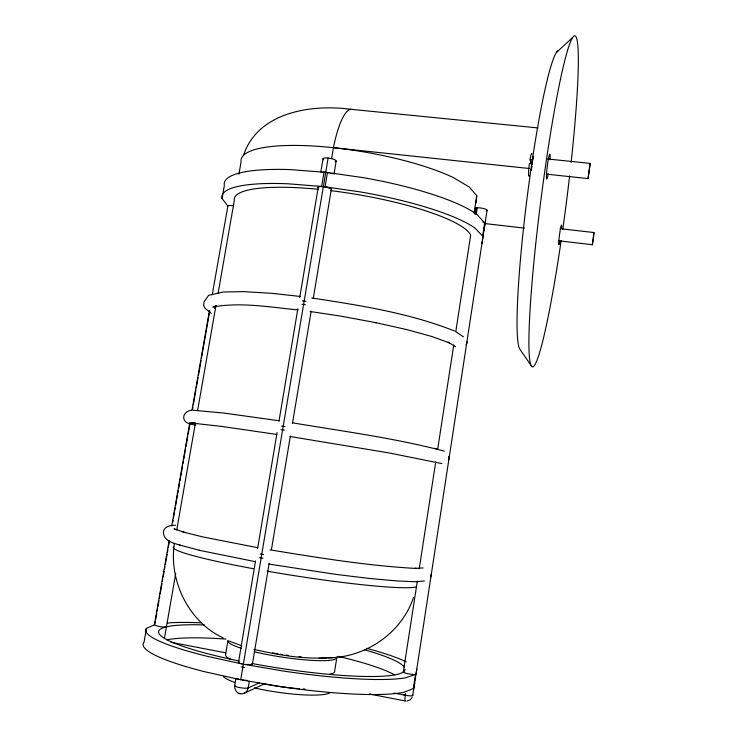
<?xml version="1.0" encoding="UTF-8"?>
<svg xmlns="http://www.w3.org/2000/svg" width="738" height="738" viewBox="0 0 738 738"><rect width="100%" height="100%" fill="white"/><g stroke="black" fill="none" stroke-linecap="round" stroke-linejoin="round"><path stroke-width="1.11" d="M449.101 456.61A6.421 6.393 56.7 0 1 448.603 459.875L449.11 456.564M174.389 543.343C168.633 580.751 188.522 621.691 223.217 637.964M474.746 208.762L477.265 207.784A6.245 1.43 8.3 0 1 484.811 208.872A6.245 1.43 8.3 0 1 486.536 210.819M475.992 203.042L476.766 195.671L469.22 186.991L453.326 177.581A119.824 28.302 9.7 0 0 319.572 146.447A119.824 28.302 9.7 0 0 241.068 161.843L238.909 174.186M531.895 164.842L532.845 158.522A12.684 1.218 -83 0 1 533.187 156.742M481.997 243.522L483.03 236.483L474.811 227.95A132.665 27.214 9.6 0 0 361.094 192.037L323.29 186.585L288.161 183.799A132.665 27.214 9.6 0 0 222.064 198.457L224.343 185.515A132.517 28.57 9.6 0 1 290.578 169.62L327.441 172.507L363.447 177.673A132.517 28.57 9.6 0 1 476.896 214.417L485.05 223.3L483.962 230.699M403.335 671.866L417.321 581.184M419.239 568.749L435.706 461.979M437.634 449.479L453.75 344.95M455.844 331.344L470.696 235.025A120.22 24.631 9.6 0 0 330.744 190.644M474.073 213.134L476.766 195.671M474.396 213.568L475.244 208.088M475.069 214.463L476.084 207.885M476.25 214.371L477.265 207.784M413.335 688.655L415.512 674.431A6.494 0.941 9.6 0 1 407.035 673.508A6.494 0.941 9.6 0 1 403.824 671.718M482.652 236.095L484.681 222.904A6.255 1.365 8.3 0 0 482.8 222.055M412.726 695.593L487.062 210.155M414.701 683.01L413.815 688.48L403.308 692.419A137.711 21.171 8.7 0 1 279.951 686.506L240.736 679.753L204.989 671.801A137.711 21.171 8.7 0 1 144.011 642.318L146.465 628.379L154.768 624.671M416.813 669.218L415.983 674.274L405.559 677.807A137.554 19.594 8.8 0 1 282.506 670.907L243.337 664.2L207.609 656.414A137.554 19.594 8.8 0 1 146.465 628.379M530.862 164.085L530.124 158.901A11.411 1.116 -83 0 1 532.006 153.928M238.559 662.041L255.532 560.945M257.627 548.454L277.073 432.597M278.973 421.232L297.848 308.779M299.757 297.423L318.244 187.24M320.818 171.899L323.023 158.771M237.083 692.152A7.279 6.827 86.6 0 1 234.767 685.298L235.883 678.665M324.037 172.138L321.639 186.456A6.808 1.541 10 0 0 318.281 187.627M240.736 679.753L328.133 158.033M327.441 172.507L325.043 186.834A6.808 1.541 10 0 1 331.519 189.537L331.436 189.546A6.697 1.513 10 0 0 324.194 186.76A6.697 1.513 10 0 0 318.419 187.673M331.602 158.55L333.41 147.701A63.689 15.24 -84.1 0 1 352.487 109.455L538.094 127.942M238.586 693.185A7.279 6.827 86.6 0 0 248.217 687.945L249.324 681.303M245.154 664.504L252.368 664.458L269.167 563.315M271.436 549.69L290.366 436.075M292.442 423.584L311.178 311.113M313.263 298.613L331.224 189.887M333.991 174.205L336.177 161.087M176.723 529.985L195.459 422.809M197.627 410.393L215.976 305.403M218.144 293.004L234.297 200.579A120.22 24.631 9.6 0 1 318.133 189.269M164.454 638.195L175.69 573.675M431.13 575.372L430.669 575.511M169.168 540.557L154.399 624.837C156.262 626.359 166.465 628.167 166.244 626.193M171.733 525.917L189.786 422.865M191.972 410.393L209.472 310.55M212.258 294.656L227.922 205.773A6.061 1.19 10.7 0 1 233.503 205.837M154.971 623.536L155.367 621.267M155.764 618.988L156.76 613.315M157.157 611.036L157.554 608.767M157.95 606.498L158.947 600.815M159.353 598.546L159.749 596.276M160.146 594.007L161.936 583.776M162.332 581.507L162.729 579.238M163.126 576.968L164.122 571.286M164.519 569.016L164.925 566.747M165.321 564.469L167.111 554.247M167.508 551.978L167.904 549.709M168.301 547.439L169.297 541.757M172.674 522.476L173.07 520.216M173.467 517.956L174.463 512.301M174.86 510.041L175.257 507.781M175.653 505.512L177.434 495.336M177.83 493.076L178.227 490.816M178.624 488.547L179.611 482.892M180.007 480.632L180.404 478.372M180.801 476.111L182.581 465.927M182.978 463.667L183.375 461.407M183.771 459.147L185.561 448.962M185.958 446.702L187.738 436.527M188.135 434.267L190.118 422.957M192.498 409.369L192.895 407.099M193.291 404.83L195.874 390.107M196.271 387.837L198.052 377.635M198.448 375.374L201.031 360.642M201.428 358.373L209.767 310.781M558.592 240.763L592.328 244.739L593.435 238.42L593.942 232.544L560.142 228.679M593.942 232.544L592.328 244.739M413.52 597.337C401.601 633.287 365.43 657.715 327.967 657.862M243.568 155.128C257.986 112.001 311.491 104.012 350.633 109.289M546.655 174.15L588.066 178.605L590.114 164.473L590.049 163.375L547.43 158.956M412.247 697.253L410.153 699.882L406.822 701.091M590.049 163.375L588.066 178.605M215.496 306.934L214.62 308.299L216.474 305.716M556.544 52.352L572.568 37.592M238.66 662.106L239.167 663.038L241.658 663.831M192.184 423.169L194.14 422.653L190.57 423.538L193.651 422.385M215.883 305.947L212.812 307.008C240.975 301.87 269.813 307.229 297.995 309.905M243.817 693.48L264.933 683.572M248.217 687.945L259.638 682.696M191.391 410.171C187.572 410.78 183.255 413.529 183.688 417.92C184.232 423.76 191.363 424.009 195.607 425.356M167.646 623.13L170.948 622.734A137.554 19.594 8.8 0 1 200.948 622.826M175.57 525.318C170.616 524.986 162.913 526.609 163.449 533.067C164.426 541.683 174.011 543.15 180.755 545.364M424.415 580.981L415.78 581.738L396.896 580.935L368.723 578.398L335.652 574.349L268.872 564.053M529.949 159.962L532.642 159.74M423.095 567.946L414.664 568.38L416.241 568.454C367.164 565.751 318.548 557.753 270.09 549.865M253.881 649.339C277.626 654.864 302.091 659.117 326.547 657.899M318.825 658.287L337.423 657.392M247.599 680.454L242.553 680.058M192.507 423.031L190.838 422.975L221.953 426.463L276.759 434.442M532.07 163.532L529.423 163.43L529.266 164.574A11.411 1.116 -83 0 0 529.321 175.755M193.061 410.236L224.251 413.114L279.056 420.761M333.41 147.701L529.367 168.513M300.495 296.491L272.211 293.355L243.891 291.639L223.337 291.999L208.633 295.348L204.112 301.787L203.559 304.932L204.675 307.93L211.225 313.336M302.571 300.846L305.929 301.288M301.98 304.333L305.347 304.785M484.525 223.513L524.478 228.134M281.584 426.084L284.969 426.601M280.984 429.645L284.379 430.171M311.704 297.958C359.941 305.375 408.889 312.903 454.479 330.984M310.025 311.482L340.55 316.095L376.168 322.718L375.624 322.607L407.081 329.665L432.284 336.639L449.516 342.939L448.178 342.164L455.614 346.749M292.414 422.791C343.188 431.352 394.507 438.031 444.359 451.13M290.126 436.509L388.594 452.846L441.85 463.575M263.567 554.598L260.154 553.998M262.959 558.242L259.545 557.642M257.756 547.707L202.895 536.941L183.079 532.033L184.592 532.449L173.993 528.795L175.423 529.663M255.413 561.673L200.542 550.566L179.233 544.958M170.995 642.3L225.736 652.835M394.12 693.074L405.337 695.251M369.351 693.978L405.134 700.943M199.26 550.225L200.542 550.566M239.057 679.375L236.566 678.554M434.793 448.353L436.296 448.796M241.713 645.685L228.789 640.981M237.396 692.761L239.795 693.775M455.816 331.749L463.446 336.805M222.064 198.457L227.784 206.068M531.12 365.541L519.589 348.77A151.059 13.173 -82.8 0 1 527.836 192.055A151.059 13.173 -82.8 0 1 558.565 50.461M366.795 648.351A137.554 19.594 8.8 0 1 406.177 661.792M404.996 669.292A124.63 17.74 8.8 0 1 251.769 663.462M239.269 661.017A124.63 17.74 8.8 0 1 160.229 635.169A124.63 17.74 8.8 0 1 204.352 624.948M364.461 649.763A124.63 17.74 8.8 0 1 404.406 667.346M416.453 586.811A123.772 9.253 8.9 0 1 267.156 571.175M253.568 568.74A123.772 9.253 8.9 0 1 173.808 546.664M254.186 651.765A55.156 7.823 8.8 0 0 310.218 660.261A55.156 7.823 8.8 0 0 336.888 657.143L334.674 670.98A55.221 8.45 8.7 0 1 329.683 674.172M241.483 648.305A55.156 7.823 8.8 0 1 227.931 640.685L225.588 654.588A55.221 8.45 8.7 0 0 230.524 659.292M166.797 639.828A124.777 19.16 8.7 0 1 225.911 639.117M338.05 656.322A124.777 19.16 8.7 0 1 394.516 674.846M431.158 573.777A6.531 6.356 76.8 0 1 430.641 577.107M484.995 223.66A6.255 1.365 8.3 0 1 484.525 223.937M244.675 667.586A6.965 1.116 8.5 0 1 241.234 666.912M321.62 172.36A6.688 1.587 10 0 1 329.166 172.923M330.735 173.365A6.688 1.587 10 0 1 332.063 173.854M300.993 656.672A38.293 5.424 8.8 0 1 298.991 656.525M288.207 655.381A38.293 5.424 8.8 0 1 285.938 655.076M282.553 654.588A38.293 5.424 8.8 0 1 280.292 654.237M278.023 653.868A38.293 5.424 8.8 0 1 272.451 652.872M405.374 700.934A6.716 0.876 -80.1 0 1 405.642 693.517M412.376 694.984A6.504 1.052 9.7 0 1 410.78 695.879A6.504 1.052 9.7 0 1 403.732 694.901M248.503 687.668A7.103 1.245 8.4 0 1 240.33 687.705A7.103 1.245 8.4 0 1 234.767 685.298M323.798 159.749A6.679 1.661 10.1 0 1 325.55 157.923A6.679 1.661 10.1 0 1 334.019 159.417A6.679 1.661 10.1 0 1 335.153 161.751M466.684 341.786A6.347 6.291 2.7 0 1 466.195 344.987M466.72 341.593A6.319 6.208 -36.9 0 1 466.222 344.794M305.089 689.107A55.285 9.077 8.7 0 1 302.921 688.978M299.545 688.748A55.285 9.077 8.7 0 1 263.005 683.72M330.255 692.678A55.313 9.336 8.7 0 1 254.481 687.945M234.518 682.336A55.313 9.336 8.7 0 1 223.485 676.746M561.175 240.44A166.871 12.795 -82.7 0 1 528.943 337.478A166.871 12.795 -82.7 0 1 563.731 64.787A166.871 12.795 -82.7 0 1 571.12 162.471M569.625 175.838A166.871 12.795 -82.7 0 1 562.79 229.177M531.369 170.017A12.371 1.19 -83 0 1 531.775 165.838M531.904 164.758A12.371 1.19 -83 0 1 533.168 156.862M559.838 241.557A9.945 0.683 -82.5 0 1 558.786 242.082A9.945 0.683 -82.5 0 1 560.576 228.125A9.945 0.683 -82.5 0 1 561.609 227.701M548.26 173.781A12.398 1.042 -82.9 0 1 546.461 175.635A12.398 1.042 -82.9 0 1 548.768 157.222A12.398 1.042 -82.9 0 1 550.013 159.786M531.351 170.238A12.684 1.218 -83 0 1 531.766 165.949"/></g></svg>
